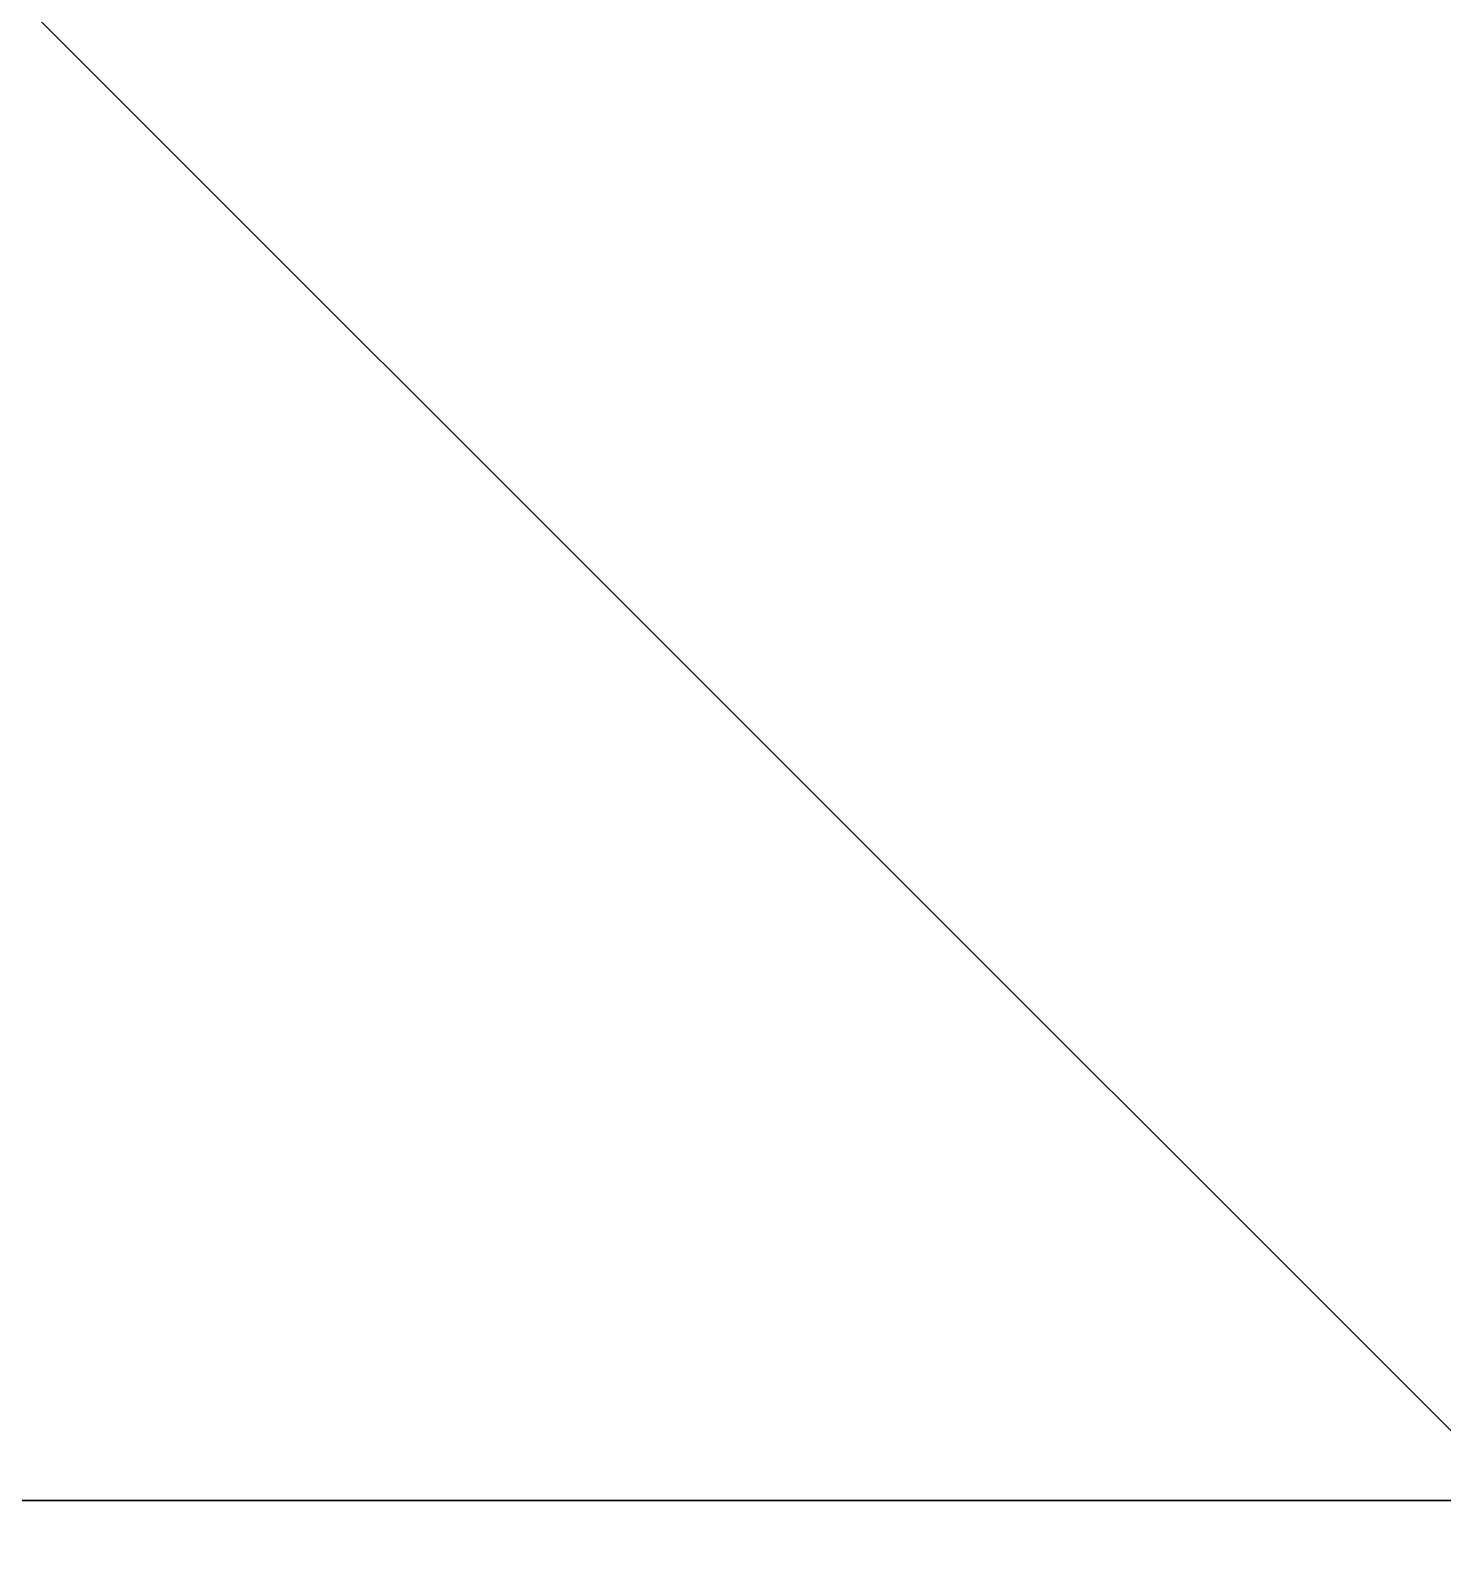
# Model space of a CAD drawing. Header units: metres. Extents: x 0 to 810, y 0 to 745.
# Drawn here: x 0.487 to 0.973, y 0.98 to 1.507 of the extents above; entities that cross this region are included whole.
import ezdxf

# ---------------------------------------------------------------- set-up
doc = ezdxf.new("R2010")
doc.units = ezdxf.units.M
doc.layers.add('forest', color=7, linetype='Continuous')
doc.layers.add('forestfragmentation', color=7, linetype='Continuous')

msp = doc.modelspace()

# ---------------------------------------------------------------- linework, layer by layer
at = {"layer": 'forest', "color": 49}
msp.add_lwpolyline([(3, 0), (2, 1), (0, 1), (0, 63), (16, 63), (16, 61), (15, 61), (14, 60), (14, 58), (15, 57), (16, 57), (18, 59), (18, 60), (19, 61), (19, 63), (63, 63)], dxfattribs=at)
msp.add_lwpolyline([(3, 0), (2, 1), (0, 1), (0, 63), (16, 63), (16, 61), (15, 61), (14, 60), (14, 58), (15, 57), (16, 57), (18, 59), (18, 60), (19, 61), (19, 63), (63, 63)], dxfattribs=at)
msp.add_lwpolyline([(3, 0), (2, 1), (0, 1), (0, 63), (16, 63), (16, 61), (15, 61), (14, 60), (14, 58), (15, 57), (16, 57), (18, 59), (18, 60), (19, 61), (19, 63), (63, 63)], dxfattribs=at)
msp.add_lwpolyline([(3, 0), (2, 1), (0, 1), (0, 63), (16, 63), (16, 61), (15, 61), (14, 60), (14, 58), (15, 57), (16, 57), (18, 59), (18, 60), (19, 61), (19, 63), (63, 63)], dxfattribs=at)
at = {"layer": 'forest', "color": 171}
msp.add_lwpolyline([(0, 0), (0, 1), (1, 1), (2, 2), (1, 3), (0, 3), (0, 63), (63, 63), (63, 2), (60, 5), (58, 3), (58, 2), (57, 2), (56, 1), (57, 0), (0, 0)], dxfattribs=at)
msp.add_lwpolyline([(0, 0), (0, 1), (1, 1), (2, 2), (1, 3), (0, 3), (0, 63), (63, 63), (63, 2), (60, 5), (58, 3), (58, 2), (57, 2), (56, 1), (57, 0), (0, 0)], dxfattribs=at)
msp.add_lwpolyline([(0, 0), (0, 1), (1, 1), (2, 2), (1, 3), (0, 3), (0, 63), (63, 63), (63, 2), (60, 5), (58, 3), (58, 2), (57, 2), (56, 1), (57, 0), (0, 0)], dxfattribs=at)
msp.add_lwpolyline([(0, 0), (0, 1), (1, 1), (2, 2), (1, 3), (0, 3), (0, 63), (63, 63), (63, 2), (60, 5), (58, 3), (58, 2), (57, 2), (56, 1), (57, 0), (0, 0)], dxfattribs=at)
at = {"layer": 'forest', "color": 149}
msp.add_lwpolyline([(0, 1), (0, 29), (1, 30), (0, 31), (0, 63), (63, 63), (63, 13), (62, 14), (61, 14), (60, 13), (60, 12), (63, 9), (63, 1), (0, 1)], dxfattribs=at)
msp.add_lwpolyline([(0, 1), (0, 29), (1, 30), (0, 31), (0, 63), (63, 63), (63, 13), (62, 14), (61, 14), (60, 13), (60, 12), (63, 9), (63, 1), (0, 1)], dxfattribs=at)
msp.add_lwpolyline([(0, 1), (0, 29), (1, 30), (0, 31), (0, 63), (63, 63), (63, 13), (62, 14), (61, 14), (60, 13), (60, 12), (63, 9), (63, 1), (0, 1)], dxfattribs=at)
msp.add_lwpolyline([(0, 1), (0, 29), (1, 30), (0, 31), (0, 63), (63, 63), (63, 13), (62, 14), (61, 14), (60, 13), (60, 12), (63, 9), (63, 1), (0, 1)], dxfattribs=at)
at = {"layer": 'forest', "color": 186}
msp.add_lwpolyline([(0, 0), (1, 1), (0, 2), (0, 63), (63, 63), (63, 0), (45, 0), (46, 0), (47, 1), (46, 2), (44, 2), (43, 1), (43, 0), (36, 0), (34, 2), (33, 2), (32, 1), (33, 0), (0, 0)], dxfattribs=at)
msp.add_lwpolyline([(0, 0), (1, 1), (0, 2), (0, 63), (63, 63), (63, 0), (45, 0), (46, 0), (47, 1), (46, 2), (44, 2), (43, 1), (43, 0), (36, 0), (34, 2), (33, 2), (32, 1), (33, 0), (0, 0)], dxfattribs=at)
msp.add_lwpolyline([(0, 0), (1, 1), (0, 2), (0, 63), (63, 63), (63, 0), (45, 0), (46, 0), (47, 1), (46, 2), (44, 2), (43, 1), (43, 0), (36, 0), (34, 2), (33, 2), (32, 1), (33, 0), (0, 0)], dxfattribs=at)
msp.add_lwpolyline([(0, 0), (1, 1), (0, 2), (0, 63), (63, 63), (63, 0), (45, 0), (46, 0), (47, 1), (46, 2), (44, 2), (43, 1), (43, 0), (36, 0), (34, 2), (33, 2), (32, 1), (33, 0), (0, 0)], dxfattribs=at)
at = {"layer": 'forest', "color": 170}
msp.add_lwpolyline([(0, 0), (0, 1), (1, 1), (2, 2), (2, 4), (4, 4), (6, 6), (6, 8), (5, 9), (4, 9), (2, 11), (2, 12), (4, 12), (5, 13), (5, 20), (4, 21), (1, 21), (0, 22), (0, 43)], dxfattribs=at)
msp.add_lwpolyline([(0, 0), (0, 1), (1, 1), (2, 2), (2, 4), (4, 4), (6, 6), (6, 8), (5, 9), (4, 9), (2, 11), (2, 12), (4, 12), (5, 13), (5, 20), (4, 21), (1, 21), (0, 22), (0, 43)], dxfattribs=at)
msp.add_lwpolyline([(0, 0), (0, 1), (1, 1), (2, 2), (2, 4), (4, 4), (6, 6), (6, 8), (5, 9), (4, 9), (2, 11), (2, 12), (4, 12), (5, 13), (5, 20), (4, 21), (1, 21), (0, 22), (0, 43)], dxfattribs=at)
msp.add_lwpolyline([(0, 0), (0, 1), (1, 1), (2, 2), (2, 4), (4, 4), (6, 6), (6, 8), (5, 9), (4, 9), (2, 11), (2, 12), (4, 12), (5, 13), (5, 20), (4, 21), (1, 21), (0, 22), (0, 43)], dxfattribs=at)
at = {"layer": 'forest', "color": 68}
msp.add_lwpolyline([(11, 37), (12, 36), (12, 35), (13, 34), (13, 33), (14, 32), (14, 27), (13, 26), (13, 19), (14, 18), (14, 1), (11, 1), (11, 3), (10, 4), (9, 4), (8, 3), (8, 2), (7, 1), (0, 1)], dxfattribs=at)
msp.add_lwpolyline([(11, 37), (12, 36), (12, 35), (13, 34), (13, 33), (14, 32), (14, 27), (13, 26), (13, 19), (14, 18), (14, 1), (11, 1), (11, 3), (10, 4), (9, 4), (8, 3), (8, 2), (7, 1), (0, 1)], dxfattribs=at)
msp.add_lwpolyline([(11, 37), (12, 36), (12, 35), (13, 34), (13, 33), (14, 32), (14, 27), (13, 26), (13, 19), (14, 18), (14, 1), (11, 1), (11, 3), (10, 4), (9, 4), (8, 3), (8, 2), (7, 1), (0, 1)], dxfattribs=at)
msp.add_lwpolyline([(11, 37), (12, 36), (12, 35), (13, 34), (13, 33), (14, 32), (14, 27), (13, 26), (13, 19), (14, 18), (14, 1), (11, 1), (11, 3), (10, 4), (9, 4), (8, 3), (8, 2), (7, 1), (0, 1)], dxfattribs=at)
at = {"layer": 'forest', "color": 140}
msp.add_lwpolyline([(0, 1), (0, 16), (4, 12), (5, 12), (6, 11), (7, 11), (7, 7), (6, 6), (6, 4), (3, 4), (2, 3), (2, 1), (0, 1)], dxfattribs=at)
msp.add_lwpolyline([(0, 1), (0, 16), (4, 12), (5, 12), (6, 11), (7, 11), (7, 7), (6, 6), (6, 4), (3, 4), (2, 3), (2, 1), (0, 1)], dxfattribs=at)
msp.add_lwpolyline([(0, 1), (0, 16), (4, 12), (5, 12), (6, 11), (7, 11), (7, 7), (6, 6), (6, 4), (3, 4), (2, 3), (2, 1), (0, 1)], dxfattribs=at)
msp.add_lwpolyline([(0, 1), (0, 16), (4, 12), (5, 12), (6, 11), (7, 11), (7, 7), (6, 6), (6, 4), (3, 4), (2, 3), (2, 1), (0, 1)], dxfattribs=at)
at = {"layer": 'forest', "color": 127}
msp.add_lwpolyline([(0, 1), (0, 5), (1, 5), (6, 10), (8, 10), (8, 8), (6, 6), (6, 5), (5, 4), (5, 3), (4, 2), (4, 1), (0, 1)], dxfattribs=at)
msp.add_lwpolyline([(0, 1), (0, 5), (1, 5), (6, 10), (8, 10), (8, 8), (6, 6), (6, 5), (5, 4), (5, 3), (4, 2), (4, 1), (0, 1)], dxfattribs=at)
msp.add_lwpolyline([(0, 1), (0, 5), (1, 5), (6, 10), (8, 10), (8, 8), (6, 6), (6, 5), (5, 4), (5, 3), (4, 2), (4, 1), (0, 1)], dxfattribs=at)
msp.add_lwpolyline([(0, 1), (0, 5), (1, 5), (6, 10), (8, 10), (8, 8), (6, 6), (6, 5), (5, 4), (5, 3), (4, 2), (4, 1), (0, 1)], dxfattribs=at)
at = {"layer": 'forest', "color": 81}
msp.add_lwpolyline([(0, 0), (0, 1), (1, 1), (2, 2), (2, 3), (3, 4), (4, 4), (5, 5), (8, 5), (10, 3), (12, 3), (13, 2), (15, 2), (16, 3), (17, 3), (18, 4), (18, 5), (19, 6), (19, 10), (21, 10), (22, 9), (23, 9), (25, 7)], dxfattribs=at)
msp.add_lwpolyline([(0, 0), (0, 1), (1, 1), (2, 2), (2, 3), (3, 4), (4, 4), (5, 5), (8, 5), (10, 3), (12, 3), (13, 2), (15, 2), (16, 3), (17, 3), (18, 4), (18, 5), (19, 6), (19, 10), (21, 10), (22, 9), (23, 9), (25, 7)], dxfattribs=at)
msp.add_lwpolyline([(0, 0), (0, 1), (1, 1), (2, 2), (2, 3), (3, 4), (4, 4), (5, 5), (8, 5), (10, 3), (12, 3), (13, 2), (15, 2), (16, 3), (17, 3), (18, 4), (18, 5), (19, 6), (19, 10), (21, 10), (22, 9), (23, 9), (25, 7)], dxfattribs=at)
msp.add_lwpolyline([(0, 0), (0, 1), (1, 1), (2, 2), (2, 3), (3, 4), (4, 4), (5, 5), (8, 5), (10, 3), (12, 3), (13, 2), (15, 2), (16, 3), (17, 3), (18, 4), (18, 5), (19, 6), (19, 10), (21, 10), (22, 9), (23, 9), (25, 7)], dxfattribs=at)
at = {"layer": 'forest', "color": 152}
msp.add_lwpolyline([(24, 3), (23, 2), (23, 1), (0, 1)], dxfattribs=at)
msp.add_lwpolyline([(24, 3), (23, 2), (23, 1), (0, 1)], dxfattribs=at)
msp.add_lwpolyline([(24, 3), (23, 2), (23, 1), (0, 1)], dxfattribs=at)
msp.add_lwpolyline([(24, 3), (23, 2), (23, 1), (0, 1)], dxfattribs=at)
at = {"layer": 'forest', "color": 180}
msp.add_lwpolyline([(24, 2), (22, 2), (21, 1), (0, 1)], dxfattribs=at)
msp.add_lwpolyline([(24, 2), (22, 2), (21, 1), (0, 1)], dxfattribs=at)
msp.add_lwpolyline([(24, 2), (22, 2), (21, 1), (0, 1)], dxfattribs=at)
msp.add_lwpolyline([(24, 2), (22, 2), (21, 1), (0, 1)], dxfattribs=at)
at = {"layer": 'forestfragmentation', "color": 44}
msp.add_lwpolyline([(2, 0), (1, 1), (0, 1), (0, 7), (2, 9), (3, 9), (4, 10), (7, 10), (8, 11), (8, 15), (11, 18), (13, 18), (15, 20), (17, 20), (18, 19), (21, 19), (21, 18), (22, 17), (22, 13), (23, 12), (24, 12)], dxfattribs=at)
msp.add_lwpolyline([(2, 0), (1, 1), (0, 1), (0, 7), (2, 9), (3, 9), (4, 10), (7, 10), (8, 11), (8, 15), (11, 18), (13, 18), (15, 20), (17, 20), (18, 19), (21, 19), (21, 18), (22, 17), (22, 13), (23, 12), (24, 12)], dxfattribs=at)
msp.add_lwpolyline([(2, 0), (1, 1), (0, 1), (0, 7), (2, 9), (3, 9), (4, 10), (7, 10), (8, 11), (8, 15), (11, 18), (13, 18), (15, 20), (17, 20), (18, 19), (21, 19), (21, 18), (22, 17), (22, 13), (23, 12), (24, 12)], dxfattribs=at)
msp.add_lwpolyline([(2, 0), (1, 1), (0, 1), (0, 7), (2, 9), (3, 9), (4, 10), (7, 10), (8, 11), (8, 15), (11, 18), (13, 18), (15, 20), (17, 20), (18, 19), (21, 19), (21, 18), (22, 17), (22, 13), (23, 12), (24, 12)], dxfattribs=at)
at = {"layer": 'forestfragmentation', "color": 87}
msp.add_lwpolyline([(0, 1), (0, 6), (1, 7), (4, 7), (4, 5), (2, 3), (2, 2), (1, 1), (0, 1)], dxfattribs=at)
msp.add_lwpolyline([(0, 1), (0, 6), (1, 7), (4, 7), (4, 5), (2, 3), (2, 2), (1, 1), (0, 1)], dxfattribs=at)
msp.add_lwpolyline([(0, 1), (0, 6), (1, 7), (4, 7), (4, 5), (2, 3), (2, 2), (1, 1), (0, 1)], dxfattribs=at)
msp.add_lwpolyline([(0, 1), (0, 6), (1, 7), (4, 7), (4, 5), (2, 3), (2, 2), (1, 1), (0, 1)], dxfattribs=at)

doc.saveas('drawing.dxf')
